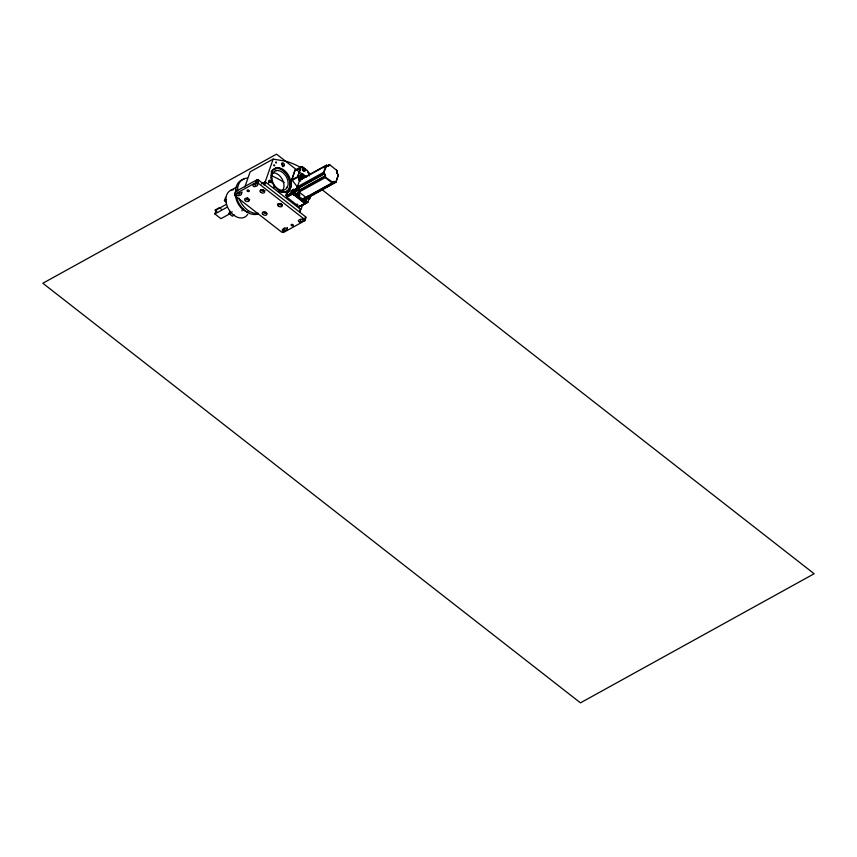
<?xml version="1.0" encoding="UTF-8"?>
<svg xmlns="http://www.w3.org/2000/svg" width="857" height="857" viewBox="0 0 857 857"><rect width="100%" height="100%" fill="white"/><g stroke="black" fill="none" stroke-linecap="round" stroke-linejoin="round"><path stroke-width="1.29" d="M336.565 170.104L336.833 171.743A1.51 1.039 61.1 0 0 337.54 173.725L338.376 174.989L335.923 182.027L334.916 181.727A1.81 1.253 61.1 0 0 333.116 182.038L332.195 182.991L325.264 177.592L299.886 191.614L297.293 189.365L298.043 186.462L323.421 172.439L326.335 165.133L326.828 165.401L301.086 179.477M298.675 179.574L300.239 178.759L301.782 174.196L300.239 175.235L302.982 174.153L306.163 176.66M337.005 170.822L337.005 171.239M297.229 189.804L297.936 190.318L297.1 189.365L297.786 188.808L298.268 190.168M298.322 190.093C299.479 190.683 298.932 187.394 297.968 188.926M302.05 179.392L301.878 178.599M308.713 198.096C306.902 196.274 310.93 196.789 308.734 197.999M297.079 193.543L297.904 193.136L299.789 195.514L299.457 194.078L297.808 192.846L297.058 193.328M303.946 199.424C302.425 196.542 307.877 199.831 306.238 200.806M263.71 189.879L262.242 189.858M281.342 203.602L279.832 203.58M295.451 192.514C290.791 197.099 300.796 185.155 295.408 188.915C294.101 189.215 292.698 197.496 296.061 194.239L306.527 202.391L307.717 202.252M305.713 218.032L305.542 216.714L258.471 180.045L256.832 179.841L255.825 182.573L234.518 194.432L234.797 195.61L281.867 232.279L283.571 232.451L304.771 220.731L305.542 216.714M297.186 189.729L297.325 188.979M302.071 179.295L301.803 178.502M293.437 189.461C294.519 190.94 280.925 201.631 287.823 191.068A13.144 9.073 61.1 0 0 291.08 181.738L295.172 169.954L296.329 170.072L302.103 166.494L307.513 170.672M303.207 175.835L303.239 177.078M303.689 198.653L303.721 198.995M300.036 178.727L300.946 179.284M300.239 178.759C300.229 181.363 301.707 173.307 303.614 178.224M326.785 165.38L323.817 172.536L324.557 173.639A1.81 1.253 61.1 0 1 325.403 176.017L325.499 177.238L332.966 182.487M266.002 212.14L264.62 212.15M300.732 181.095L297.529 176.788L301.096 166.676L297.797 176.671L291.916 179.745L291.348 181.588A13.144 9.073 61.1 0 1 288.091 190.918L286.259 195.589L286.902 197.281M292.398 192.172L292.976 193.832L305.124 203.345L298.911 206.655L286.741 197.099M298.043 186.462L298.911 187.994A1.51 1.039 61.1 0 1 299.618 189.975L299.886 191.614M323.421 172.439L324.289 173.971A1.51 1.039 61.1 0 1 324.996 175.953L325.264 177.592M300.796 178.535L300.871 179.156L300.925 178.299M300.389 175.128L301.643 174.892M301.236 174.978L303.035 174.217L301.782 174.196M310.245 195.492L307.802 202.284L299.093 206.751M306.12 203.141L299.072 206.666M306.763 202.456L305.156 203.302L307.652 202.466M307.609 202.306L306.495 202.381M248.38 198.385L247.084 198.47L247.234 197.571M291.916 179.745L298.118 188.004M297.797 176.671L300.175 179.981M298.707 179.627L300.196 175.149L301.921 174.282M308.252 195.825A1.51 1.039 61.1 0 0 307.77 196.339L307.888 198.256M229.869 213.757L220.945 218.685L214.882 213.961L216.296 209.911L226.334 204.362M226.527 202.316L224.448 200.699L225.627 197.324M234.518 194.518L235.6 191.572L256.8 179.863M234.593 195.31L235.6 191.572M234.497 215L232.365 216.178L229.065 213.597L229.901 211.197M238.364 195.525C241.171 196.274 243.013 192.3 240.046 192.696C232.268 193.553 240.624 198.728 238.771 192.921M241.428 193.832L242.06 192.032M244.856 186.965L250.137 171.818L273.158 159.102L285.649 161.18A80.976 55.866 61.1 0 1 300.518 167.372M241.942 210.886L242.777 208.487M254.636 186.537C257.121 186.88 259.382 183.687 256.479 183.655C249.269 183.666 255.375 190.243 255.579 183.837L257.625 182.712M255.857 182.562L257.175 179.82M256.232 182.52L257.4 182.712L258.332 180.013M304.642 219.435L257.818 182.895L258.76 180.195M261.353 183.976L265.242 181.823L273.158 159.102M302.039 166.494L295.054 170.125L291.101 181.823A13.326 9.191 61.1 0 1 287.802 191.282L288.07 190.94M295.986 190.436L293.501 189.376L287.416 192.675L287.963 191.09M293.223 189.376L292.13 192.247L292.773 193.993L304.846 203.42L306.463 203.023M283.174 232.493L284.16 229.805M283.753 230.951C290.898 230.008 284.749 225.498 282.328 229.837C281.235 232.547 286.902 229.419 284.16 228.348M286.859 229.226L287.449 227.459M302.65 204.78L300.936 209.676L265.242 181.823M300.025 221.963C302.907 222.317 304.706 218.696 301.664 219.146C293.822 220.41 302.65 224.866 300.368 219.349M335.976 182.241L334.637 182.048A1.51 1.039 61.1 0 0 333.148 182.316L306.72 196.949L309.613 198.781L310.598 196.264L335.976 182.241L338.344 174.539M304.803 219.713L305.745 217.014M304.749 220.752L305.831 217.796M336.887 170.511L329.677 164.737L328.681 165.38A1.51 1.039 61.1 0 1 327.181 165.647L323.721 167.554M326.367 166.654L329.731 164.769L329.088 165.444A1.81 1.253 61.1 0 1 327.299 165.765L326.742 165.305M300.903 178.331L302.093 177.774L302.832 178.663M308.552 197.26L307.663 196.896L307.588 197.892M295.451 188.979L297.347 188.069L300.293 190.383M296.747 188.165L297.347 188.069M310.598 196.264L309.259 196.071A1.51 1.039 61.1 0 0 308.745 195.814M306.185 203.259L299.264 206.773M300.486 179.434L325.842 165.465M303.142 175.91L305.51 177.078M295.986 189.718L295.965 190.683M303.271 175.964L304.031 175.91M303.903 176.071L305.36 176.938M292.998 193.853L286.784 197.153M296.029 195.332L297.508 194.432C302.114 196.146 295.933 196.692 295.59 194.7A2.378 1.639 61.1 0 1 292.933 191.743A2.378 1.639 61.1 0 1 295.729 191.1M299.457 194.078L297.872 194.882L298.386 195.857M302.639 200.495L304.117 199.585C307.427 200.881 302.875 202.359 302.285 200.056M304.696 198.16L302.939 198.878M306.013 199.199L304.535 200.099L304.974 200.87M300.903 178.492L301.685 178.674M306.142 200.677L306.013 199.477L304.01 198.181M297.904 177.131L292.076 180.409M300.164 179.22L299.468 179.713L300.378 180.334M300.336 180.538L299.35 180.034L299.661 179.145M296.308 189.708L295.611 189.858L295.836 190.854M230.512 190.468L236.896 186.944M274.711 168.636L276.586 167.608A13.905 9.588 61.1 0 1 288.541 177.11A13.905 9.588 61.1 0 1 287.909 191.55M224.448 200.699L226.58 199.52M214.882 213.961L227.159 207.18M297.475 169.322L302.457 166.676M229.065 213.597L232.258 211.829M301.246 177.238L300.486 177.656L302.146 177.078M300.325 179.52L298.739 179.959M326.528 166.204L328.831 164.93M298.461 187.651L323.85 173.628M297.261 188.711L296.479 189.183L296.822 190.233L308.156 199.092L309.816 198.513M298.911 187.994L324.289 173.971M286.27 195.814L292.408 192.471M296.918 190.318L297.679 189.9M286.688 196.981L292.815 193.596M299.618 189.975L324.996 175.953M299.457 190.425L324.835 176.403M294.326 194.764L296.061 194.239M307.609 196.789L332.987 182.766M309.259 196.071L334.637 182.048M309.752 196.457L335.087 182.402M308.156 199.092L308.97 198.706M307.406 197.056L306.817 197.014M255.579 183.837L254.572 183.816M297.358 188.969L298.075 189.376M297.765 204.459L296.993 204.095M306.099 200.859L305.488 200.656L305.992 200.87M295.215 170.147L296.083 169.986M308.338 198.417L307.727 198.096M301.75 174.442L295.226 192.729L295.901 194.368L306.367 202.541L304.963 203.227M296.94 194.325L297.561 194.485L297.154 193.95M302.95 177.249L303.496 177.849M297.625 196.296L295.794 194.635M304.192 201.427L302.692 200.249M308.081 197.089L308.745 197.903L308.595 197.303M307.899 171.989L310.352 173.746M306.045 177.185L276.532 154.153L42.85 283.249L580.468 702.847L814.15 573.751L321.857 189.526M302.682 175.706L304.771 177.335M302.553 175.878L304.631 177.506M221.342 209.151L219.424 207.662L214.946 210.136L216.853 211.636M307.384 170.522L309.377 175.856M298.011 188.947L298.032 189.429M295.461 192.825L295.869 193.95M281.471 163.591A1.81 1.253 61.1 0 1 282.917 164.919A1.81 1.253 61.1 0 1 282.767 166.708M288.177 194.818A1.211 0.836 61.1 0 0 287.92 194.968A1.286 0.889 61.1 0 1 288.391 194.668M271.155 171.818A12.844 8.859 61.1 0 1 283.506 171.036A12.844 8.859 61.1 0 1 289.591 186.783A12.844 8.859 61.1 0 1 278.686 191.315M274.122 187.533A12.844 8.859 61.1 0 1 273.565 186.815M271.305 182.852A12.844 8.859 61.1 0 1 270.973 182.005M268.67 182.402A1.211 0.836 61.1 0 1 268.723 182.959M271.423 175.728A83.558 57.644 61.1 0 1 284.117 182.434M275.151 170.061A13.905 9.588 61.1 0 1 276.704 170.65M286.592 187.062A13.905 9.588 61.1 0 1 286.538 187.94M272.322 172.868A10.584 7.295 61.1 0 1 282.124 178.995A10.584 7.295 61.1 0 1 282.467 190.683M337.658 173.853A1.81 1.253 61.1 0 1 336.801 171.464M305.81 198.074A2.378 1.639 61.1 0 1 305.585 198.138M295.269 194.657A2.196 1.51 61.1 0 1 292.965 191.797A2.196 1.51 61.1 0 1 295.547 191.282M287.534 195.814A1.468 1.007 61.1 0 1 288.006 194.603M302.125 169.482A1.36 0.943 61.1 0 1 303.26 171.014M294.422 195.117A2.196 1.51 61.1 0 1 292.291 193.393A2.196 1.51 61.1 0 1 292.901 191.079A2.196 1.51 61.1 0 1 295.151 192.375M293.608 194.121A1.286 0.889 61.1 0 1 292.923 192.214A1.286 0.889 61.1 0 1 294.497 192.504M282.392 204.737A2.421 1.489 19.2 0 1 280.185 204.887A2.421 1.489 19.2 0 1 278.332 203.516M265.081 190.661A2.421 1.489 19.2 0 1 262.97 191.229A2.421 1.489 19.2 0 1 260.764 189.868M266.955 213.264A2.421 1.489 19.2 0 1 263.067 212.097M249.698 199.22A2.421 1.489 19.2 0 1 247.652 199.692A2.421 1.489 19.2 0 1 245.52 198.449M258.418 213.318A18.897 13.037 61.1 0 1 238.942 198.128M237.539 190.961A18.897 13.037 61.1 0 1 247.266 178.095M257.828 214.046A18.897 13.037 61.1 0 1 236.018 195.535M235.621 192.022A18.897 13.037 61.1 0 1 243.956 179.295M248.744 212.472A15.115 10.423 61.1 0 1 235.579 196.06M235.611 192.129A15.115 10.423 61.1 0 1 236.146 189.933M247.705 214.325A15.115 10.423 61.1 0 1 228.594 209.108A15.115 10.423 61.1 0 1 233.682 189.676M299.757 212.354L300.496 209.333L299.757 212.322M273.844 165.24C274.829 167.361 274.979 163.837 273.844 165.197M275.686 162.38C276.79 164.501 276.682 160.891 275.686 162.38M264.867 182.038C261.578 188.551 267.909 181.673 264.92 182.005M281.642 164.223A1.81 1.253 61.1 0 0 283.892 166.119A1.81 1.253 61.1 0 0 283.571 163.226A1.81 1.253 61.1 0 0 281.642 164.223M271.058 177.774A12.844 8.859 61.1 0 0 286.988 191.207A12.844 8.859 61.1 0 0 284.685 170.682A12.844 8.859 61.1 0 0 271.058 177.774M268.98 181.116A1.211 0.836 61.1 0 0 270.48 182.38A1.211 0.836 61.1 0 0 270.266 180.441A1.211 0.836 61.1 0 0 268.98 181.116M271.84 178.674A10.584 7.295 61.1 0 0 284.963 189.74A10.584 7.295 61.1 0 0 283.056 172.835A10.584 7.295 61.1 0 0 271.84 178.674M302.971 169.515A1.36 0.943 61.1 0 0 304.663 170.929A1.36 0.943 61.1 0 0 304.417 168.765A1.36 0.943 61.1 0 0 302.971 169.515M302.95 169.418A1.543 1.061 61.1 0 0 304.856 171.025A1.543 1.061 61.1 0 0 304.578 168.572A1.543 1.061 61.1 0 0 302.95 169.418M291.498 225.552A1.189 0.728 19.2 0 0 293.383 225.541A1.189 0.728 19.2 0 0 291.916 224.352A1.189 0.728 19.2 0 0 291.498 225.552M247.427 191.154A1.189 0.728 19.2 0 0 249.323 191.143A1.189 0.728 19.2 0 0 247.855 189.965A1.189 0.728 19.2 0 0 247.427 191.154M278.321 206.044A2.421 1.489 19.2 0 0 282.178 206.034A2.421 1.489 19.2 0 0 279.189 203.612A2.421 1.489 19.2 0 0 278.321 206.044M260.689 192.279A2.421 1.489 19.2 0 0 264.545 192.268A2.421 1.489 19.2 0 0 261.556 189.858A2.421 1.489 19.2 0 0 260.689 192.279M262.992 214.507A2.421 1.489 19.2 0 0 266.848 214.496A2.421 1.489 19.2 0 0 263.86 212.075A2.421 1.489 19.2 0 0 262.992 214.507M245.37 200.752A2.421 1.489 19.2 0 0 249.226 200.742A2.421 1.489 19.2 0 0 246.238 198.321A2.421 1.489 19.2 0 0 245.37 200.752"/></g></svg>
